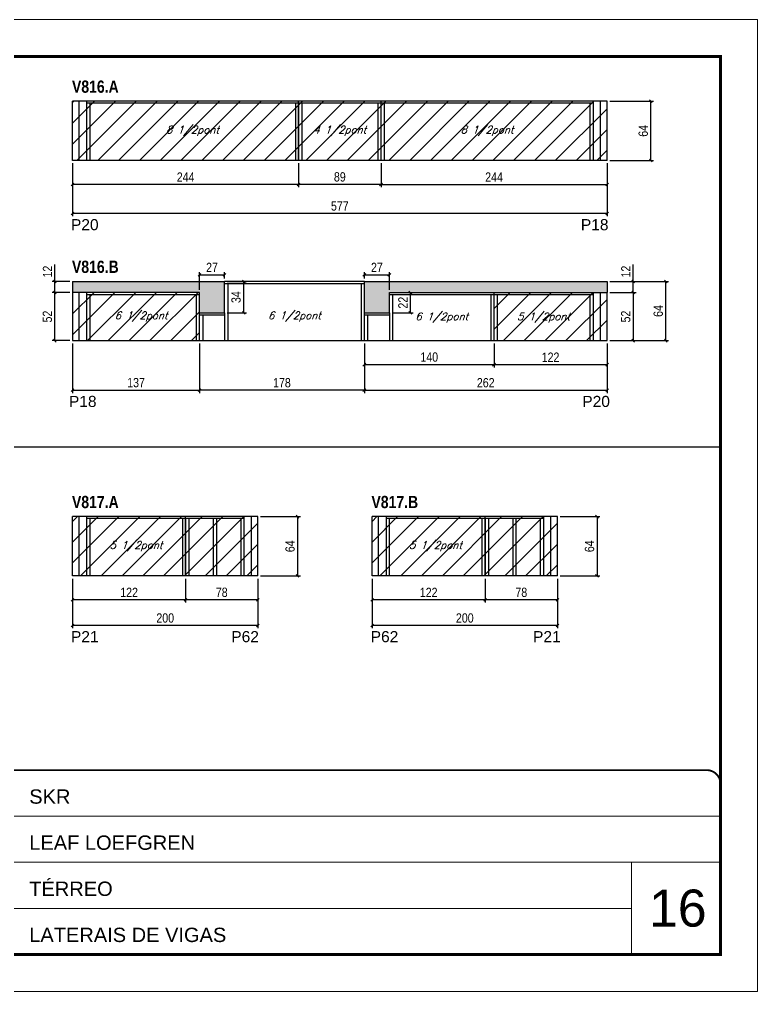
# Model space of a CAD drawing. Extents: x 3309 to 9590, y -2522 to 14608.
# Drawn here: x 8766 to 9563, y 10112 to 11162 of the extents above; entities that cross this region are included whole.
import ezdxf

# ---------------------------------------------------------------- set-up
doc = ezdxf.new("R2010")
doc.units = 0
doc.linetypes.add('CONTINUO', pattern=[0])
doc.linetypes.add('DASHED', pattern=[0.75, 0.5, -0.25])
for name, color, linetype in [('5', 5, 'Continuous'), ('COTA', 241, 'Continuous'), ('NOMENCLATURA', 7, 'Continuous'), ('Painéis', 200, 'Continuous'), ('SARR_2.2x7', 40, 'Continuous'), ('SARR_3.5x7', 81, 'Continuous'), ('texto', 7, 'Continuous')]:
    doc.layers.add(name, color=color, linetype=linetype)
for name, color, linetype, lineweight in [('CARIMBO', 255, 'Continuous', 9), ('Folhas', 255, 'Continuous', 9), ('Hachura', 251, 'Continuous', 9), ('SARRAFO DE PRESSAO', 251, 'DASHED', 9)]:
    doc.layers.add(name, color=color, linetype=linetype, lineweight=lineweight)
doc.styles.add('ARIAL', font='arial.ttf')
doc.styles.add('COTA TECNICA', font='techl___.ttf', dxfattribs={"height": 10})
doc.styles.add('Romans', font='romans.shx')
doc.styles.get("Standard").update_dxf_attribs({"font": 'arial.ttf'})
doc.styles.add('TECNICA', font='techb___.ttf', dxfattribs={"height": 10})
doc.dimstyles.new('PAINEL', dxfattribs={"dimtxt": 10, "dimasz": 3, "dimexe": 3, "dimexo": 3, "dimgap": 3, "dimtad": 1, "dimdec": 1, "dimzin": 12, "dimdsep": 46, "dimtxsty": 'COTA TECNICA', "dimblk1": 'OBLIQUE', "dimblk2": 'OBLIQUE', "dimsah": 1, "dimcen": 0.9, "dimclrd": 4, "dimclre": 4, "dimclrt": 240, "dimadec": 1, "dimazin": 3, "dimtfac": 1, "dimtdec": 1, "dimtmove": 0, "dimatfit": 3, "dimfxl": 1, "dimtolj": 1, "dimtzin": 12, "dimarcsym": 0})
pattern_1 = [(50, (4768.5, 49.937), (5.46554, -0.4781726), [0.5715, -6.2865]), (355, (4768.5, 49.937), (-1.0573026, 5.7317054), [0.4572, -5.0292175]), (100.451445, (4768.9555, 49.8973), (4.4082374, 5.2535326), [0.4857003, -5.3427073]), (46.1842, (4768.5, 51.461), (8.1323712, -1.26127), [0.85725, -9.42975]), (96.63556, (4769.178, 51.356), (7.122124, 7.422784), [0.7285507, -8.014068]), (351.18415, (4768.5, 51.461), (7.122124, 7.422784), [0.685799, -7.543792]), (21, (4769.262, 51.08), (4.5484317, -3.067956), [0.5715, -6.2865]), (326, (4769.262, 51.08), (1.8540609, 5.525639), [0.4572, -5.0292]), (71.451445, (4769.641, 50.8245), (6.4024926, 2.457683), [0.4857003, -5.342698]), (37.5, (4768.5, 49.9372), (0.0926581, 2.53665117), [0, -4.96824, 0, -5.1054, 0, -5.04825]), (7.5, (4768.5, 49.9372), (2.0045899, 3.00541724), [0, -2.91084, 0, -4.85394, 0, -1.92405]), (327.5, (4766.8007, 49.9372), (4.06771786, -0.17186232), [0, -1.905, 0, -5.9436, 0, -7.8867]), (317.5, (4766.0387, 49.9372), (4.4438754, 0.7627947), [0, -2.4765, 0, -3.94716, 0, -5.6007])]

# ---------------------------------------------------------------- blocks, each defined once
blk = doc.blocks.new('9999999999')
at = {"color": 30, "linetype": 'CONTINUO'}
for p, q in [((98564.6, 34379.6), (99584, 34379.6)), ((98564.6, 34329.8), (99488, 34329.8)), ((99584, 34329.8), (99488, 34329.8)), ((99488, 34329.8), (99488, 34230.2)), ((98564.6, 34280), (99488, 34280))]:
    blk.add_line(p, q, dxfattribs=at)
at = {"color": 30, "linetype": 'CONTINUO', "const_width": 2}
blk.add_lwpolyline([(99584, 34230.2), (99584, 34414.4, 0.414214), (99569, 34429.4), (98229, 34429.4, 0.414214), (98214, 34414.4), (98214, 34245.2, 0.414214), (98229, 34230.2), (99584, 34230.2)], format="xyb", dxfattribs=at)
at = {"layer": 'Folhas'}
blk.add_lwpolyline([(98139, 34190.2), (99624, 34190.2), (99624, 35240.2), (98139, 35240.2)], close=True, dxfattribs=at)
at = {"layer": 'Folhas', "color": 30, "const_width": 3}
blk.add_lwpolyline([(98214, 34230.2), (99584, 34230.2), (99584, 35200.2), (98214, 35200.2)], close=True, dxfattribs=at)
at = {"color": 7, "linetype": 'Continuous', "ltscale": 5, "style": 'ARIAL'}
for s, height, p in [('SKR', 15.48, (98837.7, 34393.1)), ('LEAF LOEFGREN', 15.483, (98837.7, 34343.3)), ('TÉRREO', 15.48, (98837.7, 34293.5)), ('LATERAIS DE VIGAS', 15.483, (98837.7, 34243.7))]:
    blk.add_text(s, height=height, dxfattribs=at).set_placement(p)
blk = doc.blocks.new('_Oblique')
at = {"color": 0, "linetype": 'ByBlock', "lineweight": -2}
blk.add_line((-0.5, -0.5), (0.5, 0.5), dxfattribs=at)
blk = doc.blocks.new('*D1856')
at = {"layer": 'COTA', "color": 4, "linetype": 'ByBlock', "lineweight": -2, "transparency": 16777216}
for p, q in [((9067.4, 11006.8), (9067.4, 10980.9)), ((9156.4, 11006.8), (9156.4, 10980.9)), ((9156.4, 10983.9), (9067.4, 10983.9))]:
    blk.add_line(p, q, dxfattribs=at)
at = {"layer": 'Defpoints', "color": 0, "linetype": 'ByBlock', "transparency": 16777216}
for p in [(9067.4, 11009.8), (9156.4, 11009.8), (9067.4, 10983.9)]:
    blk.add_point(p, dxfattribs=at)
at = {"layer": 'COTA', "color": 4, "linetype": 'ByBlock', "lineweight": -2, "transparency": 16777216, "xscale": 3, "yscale": 3, "zscale": 3, "rotation": 180}
blk.add_blockref('_Oblique', (9067.4, 10983.9), dxfattribs=at)
at = {"layer": 'COTA', "color": 4, "linetype": 'ByBlock', "lineweight": -2, "transparency": 16777216, "xscale": 3, "yscale": 3, "zscale": 3}
blk.add_blockref('_Oblique', (9156.4, 10983.9), dxfattribs=at)
at = {"layer": 'COTA', "color": 240, "linetype": 'ByBlock', "transparency": 16777216, "insert": (9111.9, 10992), "char_height": 10, "attachment_point": 5, "style": 'COTA TECNICA'}
blk.add_mtext('\\A1;89', dxfattribs=at)
blk = doc.blocks.new('*D1857')
at = {"layer": 'COTA', "color": 4, "linetype": 'ByBlock', "lineweight": -2, "transparency": 16777216}
for p, q in [((8823.4, 11006.8), (8823.4, 10980.9)), ((9067.4, 11006.8), (9067.4, 10980.9)), ((9067.4, 10983.9), (8823.4, 10983.9))]:
    blk.add_line(p, q, dxfattribs=at)
at = {"layer": 'Defpoints', "color": 0, "linetype": 'ByBlock', "transparency": 16777216}
for p in [(8823.4, 11009.8), (9067.4, 11009.8), (8823.4, 10983.9)]:
    blk.add_point(p, dxfattribs=at)
at = {"layer": 'COTA', "color": 4, "linetype": 'ByBlock', "lineweight": -2, "transparency": 16777216, "xscale": 3, "yscale": 3, "zscale": 3, "rotation": 180}
blk.add_blockref('_Oblique', (8823.4, 10983.9), dxfattribs=at)
at = {"layer": 'COTA', "color": 4, "linetype": 'ByBlock', "lineweight": -2, "transparency": 16777216, "xscale": 3, "yscale": 3, "zscale": 3}
blk.add_blockref('_Oblique', (9067.4, 10983.9), dxfattribs=at)
at = {"layer": 'COTA', "color": 240, "linetype": 'ByBlock', "transparency": 16777216, "insert": (8945.4, 10991.9), "char_height": 10, "attachment_point": 5, "style": 'COTA TECNICA'}
blk.add_mtext('\\A1;244', dxfattribs=at)
blk = doc.blocks.new('*D1874')
at = {"layer": 'COTA', "color": 4, "linetype": 'ByBlock', "lineweight": -2, "transparency": 16777216}
for p, q in [((8823.4, 11006.8), (8823.4, 10949.5)), ((9400.4, 11006.8), (9400.4, 10949.5)), ((9400.4, 10952.5), (8823.4, 10952.5))]:
    blk.add_line(p, q, dxfattribs=at)
at = {"layer": 'Defpoints', "color": 0, "linetype": 'ByBlock', "transparency": 16777216}
for p in [(8823.4, 11009.8), (9400.4, 11009.8), (8823.4, 10952.5)]:
    blk.add_point(p, dxfattribs=at)
at = {"layer": 'COTA', "color": 4, "linetype": 'ByBlock', "lineweight": -2, "transparency": 16777216, "xscale": 3, "yscale": 3, "zscale": 3, "rotation": 180}
blk.add_blockref('_Oblique', (8823.4, 10952.5), dxfattribs=at)
at = {"layer": 'COTA', "color": 4, "linetype": 'ByBlock', "lineweight": -2, "transparency": 16777216, "xscale": 3, "yscale": 3, "zscale": 3}
blk.add_blockref('_Oblique', (9400.4, 10952.5), dxfattribs=at)
at = {"layer": 'COTA', "color": 240, "linetype": 'ByBlock', "transparency": 16777216, "insert": (9111.9, 10960.6), "char_height": 10, "attachment_point": 5, "style": 'COTA TECNICA'}
blk.add_mtext('\\A1;577', dxfattribs=at)
blk = doc.blocks.new('*D1875')
at = {"layer": 'COTA', "color": 4, "lineweight": -2, "transparency": 16777216}
for p, q in [((9156.4, 11006.8), (9156.4, 10980.9)), ((9400.4, 11006.8), (9400.4, 10980.9)), ((9156.4, 10983.9), (9400.4, 10983.9))]:
    blk.add_line(p, q, dxfattribs=at)
at = {"layer": 'Defpoints', "color": 0, "transparency": 16777216}
for p in [(9156.4, 11009.8), (9400.4, 11009.8), (9400.4, 10983.9)]:
    blk.add_point(p, dxfattribs=at)
at = {"layer": 'COTA', "color": 4, "lineweight": -2, "transparency": 16777216, "xscale": 3, "yscale": 3, "zscale": 3, "rotation": 180}
blk.add_blockref('_Oblique', (9156.4, 10983.9), dxfattribs=at)
at = {"layer": 'COTA', "color": 4, "lineweight": -2, "transparency": 16777216, "xscale": 3, "yscale": 3, "zscale": 3}
blk.add_blockref('_Oblique', (9400.4, 10983.9), dxfattribs=at)
at = {"layer": 'COTA', "color": 240, "transparency": 16777216, "insert": (9278.4, 10991.9), "char_height": 10, "attachment_point": 5, "style": 'COTA TECNICA'}
blk.add_mtext('\\A1;244', dxfattribs=at)
blk = doc.blocks.new('*D1876')
at = {"layer": 'COTA', "color": 4, "lineweight": -2, "transparency": 16777216}
for p, q in [((9403.4, 11073.8), (9450.6, 11073.8)), ((9447.6, 11009.8), (9447.6, 11073.8)), ((9403.4, 11009.8), (9450.6, 11009.8))]:
    blk.add_line(p, q, dxfattribs=at)
at = {"layer": 'Defpoints', "color": 0, "transparency": 16777216}
for p in [(9400.4, 11073.8), (9447.6, 11073.8), (9400.4, 11009.8)]:
    blk.add_point(p, dxfattribs=at)
at = {"layer": 'COTA', "color": 4, "lineweight": -2, "transparency": 16777216, "xscale": 3, "yscale": 3, "zscale": 3}
for p, rotation in [((9447.6, 11073.8), 90), ((9447.6, 11009.8), 270)]:
    blk.add_blockref('_Oblique', p, dxfattribs=dict(at, rotation=rotation))
at = {"layer": 'COTA', "color": 240, "transparency": 16777216, "insert": (9439.5, 11041.8), "char_height": 10, "attachment_point": 5, "rotation": 90, "style": 'COTA TECNICA'}
blk.add_mtext('\\A1;64', dxfattribs=at)
blk = doc.blocks.new('*D1863')
at = {"layer": 'COTA', "color": 4, "linetype": 'ByBlock', "lineweight": -2, "transparency": 16777216}
for p, q in [((9138.4, 10812.2), (9138.4, 10786.3)), ((9278.4, 10812.2), (9278.4, 10786.3)), ((9138.4, 10789.3), (9278.4, 10789.3))]:
    blk.add_line(p, q, dxfattribs=at)
at = {"layer": 'Defpoints', "color": 0, "linetype": 'ByBlock', "transparency": 16777216}
for p in [(9138.4, 10815.2), (9278.4, 10815.2), (9278.4, 10789.3)]:
    blk.add_point(p, dxfattribs=at)
at = {"layer": 'COTA', "color": 4, "linetype": 'ByBlock', "lineweight": -2, "transparency": 16777216, "xscale": 3, "yscale": 3, "zscale": 3, "rotation": 180}
blk.add_blockref('_Oblique', (9138.4, 10789.3), dxfattribs=at)
at = {"layer": 'COTA', "color": 4, "linetype": 'ByBlock', "lineweight": -2, "transparency": 16777216, "xscale": 3, "yscale": 3, "zscale": 3}
blk.add_blockref('_Oblique', (9278.4, 10789.3), dxfattribs=at)
at = {"layer": 'COTA', "color": 240, "linetype": 'ByBlock', "transparency": 16777216, "insert": (9208.4, 10797.4), "char_height": 10, "attachment_point": 5, "style": 'COTA TECNICA'}
blk.add_mtext('\\A1;140', dxfattribs=at)
blk = doc.blocks.new('*D1864')
at = {"layer": 'COTA', "color": 4, "linetype": 'ByBlock', "lineweight": -2, "transparency": 16777216}
for p, q in [((9278.4, 10812.2), (9278.4, 10786.3)), ((9400.4, 10812.2), (9400.4, 10786.3)), ((9278.4, 10789.3), (9400.4, 10789.3))]:
    blk.add_line(p, q, dxfattribs=at)
at = {"layer": 'Defpoints', "color": 0, "linetype": 'ByBlock', "transparency": 16777216}
for p in [(9278.4, 10815.2), (9400.4, 10815.2), (9400.4, 10789.3)]:
    blk.add_point(p, dxfattribs=at)
at = {"layer": 'COTA', "color": 4, "linetype": 'ByBlock', "lineweight": -2, "transparency": 16777216, "xscale": 3, "yscale": 3, "zscale": 3, "rotation": 180}
blk.add_blockref('_Oblique', (9278.4, 10789.3), dxfattribs=at)
at = {"layer": 'COTA', "color": 4, "linetype": 'ByBlock', "lineweight": -2, "transparency": 16777216, "xscale": 3, "yscale": 3, "zscale": 3}
blk.add_blockref('_Oblique', (9400.4, 10789.3), dxfattribs=at)
at = {"layer": 'COTA', "color": 240, "linetype": 'ByBlock', "transparency": 16777216, "insert": (9339.4, 10797.3), "char_height": 10, "attachment_point": 5, "style": 'COTA TECNICA'}
blk.add_mtext('\\A1;122', dxfattribs=at)
blk = doc.blocks.new('*D1877')
at = {"layer": 'COTA', "color": 4, "linetype": 'ByBlock', "lineweight": -2, "transparency": 16777216}
for p, q in [((9138.4, 10812.2), (9138.4, 10758.6)), ((9400.4, 10812.2), (9400.4, 10758.6)), ((9138.4, 10761.6), (9400.4, 10761.6))]:
    blk.add_line(p, q, dxfattribs=at)
at = {"layer": 'Defpoints', "color": 0, "linetype": 'ByBlock', "transparency": 16777216}
for p in [(9138.4, 10815.2), (9400.4, 10815.2), (9400.4, 10761.6)]:
    blk.add_point(p, dxfattribs=at)
at = {"layer": 'COTA', "color": 4, "linetype": 'ByBlock', "lineweight": -2, "transparency": 16777216, "xscale": 3, "yscale": 3, "zscale": 3, "rotation": 180}
blk.add_blockref('_Oblique', (9138.4, 10761.6), dxfattribs=at)
at = {"layer": 'COTA', "color": 4, "linetype": 'ByBlock', "lineweight": -2, "transparency": 16777216, "xscale": 3, "yscale": 3, "zscale": 3}
blk.add_blockref('_Oblique', (9400.4, 10761.6), dxfattribs=at)
at = {"layer": 'COTA', "color": 240, "linetype": 'ByBlock', "transparency": 16777216, "insert": (9269.4, 10769.7), "char_height": 10, "attachment_point": 5, "style": 'COTA TECNICA'}
blk.add_mtext('\\A1;262', dxfattribs=at)
blk = doc.blocks.new('*D1865')
at = {"layer": 'COTA', "color": 4, "lineweight": -2, "transparency": 16777216}
for p, q in [((8960.4, 10812.2), (8960.4, 10758.6)), ((9138.4, 10812.2), (9138.4, 10758.6)), ((9138.4, 10761.6), (8960.4, 10761.6))]:
    blk.add_line(p, q, dxfattribs=at)
at = {"layer": 'Defpoints', "color": 0, "transparency": 16777216}
for p in [(8960.4, 10815.2), (9138.4, 10815.2), (8960.4, 10761.6)]:
    blk.add_point(p, dxfattribs=at)
at = {"layer": 'COTA', "color": 4, "lineweight": -2, "transparency": 16777216, "xscale": 3, "yscale": 3, "zscale": 3, "rotation": 180}
blk.add_blockref('_Oblique', (8960.4, 10761.6), dxfattribs=at)
at = {"layer": 'COTA', "color": 4, "lineweight": -2, "transparency": 16777216, "xscale": 3, "yscale": 3, "zscale": 3}
blk.add_blockref('_Oblique', (9138.4, 10761.6), dxfattribs=at)
at = {"layer": 'COTA', "color": 240, "transparency": 16777216, "insert": (9049.4, 10769.7), "char_height": 10, "attachment_point": 5, "style": 'COTA TECNICA'}
blk.add_mtext('\\A1;178', dxfattribs=at)
blk = doc.blocks.new('*D1866')
at = {"layer": 'COTA', "color": 4, "lineweight": -2, "transparency": 16777216}
for p, q in [((9168.4, 10867.2), (9191, 10867.2)), ((9188, 10867.2), (9188, 10845.2)), ((9168.4, 10845.2), (9191, 10845.2))]:
    blk.add_line(p, q, dxfattribs=at)
at = {"layer": 'Defpoints', "color": 0, "transparency": 16777216}
for p in [(9165.4, 10867.2), (9165.4, 10845.2), (9188, 10845.2)]:
    blk.add_point(p, dxfattribs=at)
at = {"layer": 'COTA', "color": 4, "lineweight": -2, "transparency": 16777216, "xscale": 3, "yscale": 3, "zscale": 3}
for p, rotation in [((9188, 10867.2), 90), ((9188, 10845.2), 270)]:
    blk.add_blockref('_Oblique', p, dxfattribs=dict(at, rotation=rotation))
at = {"layer": 'COTA', "color": 240, "transparency": 16777216, "insert": (9180, 10856.2), "char_height": 10, "attachment_point": 5, "rotation": 90, "style": 'COTA TECNICA'}
blk.add_mtext('\\A1;22', dxfattribs=at)
blk = doc.blocks.new('*D1854')
at = {"layer": 'COTA', "color": 4, "lineweight": -2, "transparency": 16777216}
for p, q in [((8820.4, 10867.2), (8801.3, 10867.2)), ((8804.3, 10815.2), (8804.3, 10867.2)), ((8820.4, 10815.2), (8801.3, 10815.2))]:
    blk.add_line(p, q, dxfattribs=at)
at = {"layer": 'Defpoints', "color": 0, "transparency": 16777216}
for p in [(8804.3, 10867.2), (8823.4, 10867.2), (8823.4, 10815.2)]:
    blk.add_point(p, dxfattribs=at)
at = {"layer": 'COTA', "color": 4, "lineweight": -2, "transparency": 16777216, "xscale": 3, "yscale": 3, "zscale": 3}
for p, rotation in [((8804.3, 10867.2), 90), ((8804.3, 10815.2), 270)]:
    blk.add_blockref('_Oblique', p, dxfattribs=dict(at, rotation=rotation))
at = {"layer": 'COTA', "color": 240, "transparency": 16777216, "insert": (8796.2, 10841.2), "char_height": 10, "attachment_point": 5, "rotation": 90, "style": 'COTA TECNICA'}
blk.add_mtext('\\A1;52', dxfattribs=at)
blk = doc.blocks.new('*D1855')
at = {"layer": 'COTA', "color": 4, "lineweight": -2, "transparency": 16777216}
for p, q in [((8804.3, 10879.2), (8804.3, 10897.5)), ((8820.4, 10879.2), (8801.3, 10879.2)), ((8804.3, 10867.2), (8804.3, 10879.2)), ((8820.4, 10867.2), (8801.3, 10867.2))]:
    blk.add_line(p, q, dxfattribs=at)
at = {"layer": 'Defpoints', "color": 0, "transparency": 16777216}
for p in [(8804.3, 10879.2), (8823.4, 10879.2), (8823.4, 10867.2)]:
    blk.add_point(p, dxfattribs=at)
at = {"layer": 'COTA', "color": 4, "lineweight": -2, "transparency": 16777216, "xscale": 3, "yscale": 3, "zscale": 3}
for p, rotation in [((8804.3, 10879.2), 90), ((8804.3, 10867.2), 270)]:
    blk.add_blockref('_Oblique', p, dxfattribs=dict(at, rotation=rotation))
at = {"layer": 'COTA', "color": 240, "transparency": 16777216, "insert": (8796.3, 10889.8), "char_height": 10, "attachment_point": 5, "rotation": 90, "style": 'COTA TECNICA'}
blk.add_mtext('\\A1;12', dxfattribs=at)
blk = doc.blocks.new('*D1867')
at = {"layer": 'COTA', "color": 4, "lineweight": -2, "transparency": 16777216}
for p, q in [((8823.4, 10812.2), (8823.4, 10758.6)), ((8960.4, 10812.2), (8960.4, 10758.6)), ((8823.4, 10761.6), (8960.4, 10761.6))]:
    blk.add_line(p, q, dxfattribs=at)
at = {"layer": 'Defpoints', "color": 0, "transparency": 16777216}
for p in [(8823.4, 10815.2), (8960.4, 10815.2), (8960.4, 10761.6)]:
    blk.add_point(p, dxfattribs=at)
at = {"layer": 'COTA', "color": 4, "lineweight": -2, "transparency": 16777216, "xscale": 3, "yscale": 3, "zscale": 3, "rotation": 180}
blk.add_blockref('_Oblique', (8823.4, 10761.6), dxfattribs=at)
at = {"layer": 'COTA', "color": 4, "lineweight": -2, "transparency": 16777216, "xscale": 3, "yscale": 3, "zscale": 3}
blk.add_blockref('_Oblique', (8960.4, 10761.6), dxfattribs=at)
at = {"layer": 'COTA', "color": 240, "transparency": 16777216, "insert": (8891.9, 10769.8), "char_height": 10, "attachment_point": 5, "style": 'COTA TECNICA'}
blk.add_mtext('\\A1;137', dxfattribs=at)
blk = doc.blocks.new('*D1868')
at = {"layer": 'COTA', "color": 4, "lineweight": -2, "transparency": 16777216}
for p, q in [((8990.4, 10879.2), (9011.2, 10879.2)), ((9008.2, 10845.2), (9008.2, 10879.2)), ((8990.4, 10845.2), (9011.2, 10845.2))]:
    blk.add_line(p, q, dxfattribs=at)
at = {"layer": 'Defpoints', "color": 0, "transparency": 16777216}
for p in [(8987.4, 10879.2), (9008.2, 10879.2), (8987.4, 10845.2)]:
    blk.add_point(p, dxfattribs=at)
at = {"layer": 'COTA', "color": 4, "lineweight": -2, "transparency": 16777216, "xscale": 3, "yscale": 3, "zscale": 3}
for p, rotation in [((9008.2, 10879.2), 90), ((9008.2, 10845.2), 270)]:
    blk.add_blockref('_Oblique', p, dxfattribs=dict(at, rotation=rotation))
at = {"layer": 'COTA', "color": 240, "transparency": 16777216, "insert": (8999.9, 10862.2), "char_height": 10, "attachment_point": 5, "rotation": 90, "style": 'COTA TECNICA'}
blk.add_mtext('\\A1;34', dxfattribs=at)
blk = doc.blocks.new('*D1869')
at = {"layer": 'COTA', "color": 4, "lineweight": -2, "transparency": 16777216}
for p, q in [((9403.4, 10867.2), (9431.7, 10867.2)), ((9428.7, 10867.2), (9428.7, 10815.2)), ((9403.4, 10815.2), (9431.7, 10815.2))]:
    blk.add_line(p, q, dxfattribs=at)
at = {"layer": 'Defpoints', "color": 0, "transparency": 16777216}
for p in [(9400.4, 10867.2), (9400.4, 10815.2), (9428.7, 10815.2)]:
    blk.add_point(p, dxfattribs=at)
at = {"layer": 'COTA', "color": 4, "lineweight": -2, "transparency": 16777216, "xscale": 3, "yscale": 3, "zscale": 3}
for p, rotation in [((9428.7, 10867.2), 90), ((9428.7, 10815.2), 270)]:
    blk.add_blockref('_Oblique', p, dxfattribs=dict(at, rotation=rotation))
at = {"layer": 'COTA', "color": 240, "transparency": 16777216, "insert": (9420.6, 10841.2), "char_height": 10, "attachment_point": 5, "rotation": 90, "style": 'COTA TECNICA'}
blk.add_mtext('\\A1;52', dxfattribs=at)
blk = doc.blocks.new('*D1870')
at = {"layer": 'COTA', "color": 4, "lineweight": -2, "transparency": 16777216}
for p, q in [((9428.7, 10879.2), (9428.7, 10897.5)), ((9403.4, 10879.2), (9431.7, 10879.2)), ((9428.7, 10867.2), (9428.7, 10879.2)), ((9403.4, 10867.2), (9431.7, 10867.2))]:
    blk.add_line(p, q, dxfattribs=at)
at = {"layer": 'Defpoints', "color": 0, "transparency": 16777216}
for p in [(9400.4, 10879.2), (9428.7, 10879.2), (9400.4, 10867.2)]:
    blk.add_point(p, dxfattribs=at)
at = {"layer": 'COTA', "color": 4, "lineweight": -2, "transparency": 16777216, "xscale": 3, "yscale": 3, "zscale": 3}
for p, rotation in [((9428.7, 10879.2), 90), ((9428.7, 10867.2), 270)]:
    blk.add_blockref('_Oblique', p, dxfattribs=dict(at, rotation=rotation))
at = {"layer": 'COTA', "color": 240, "transparency": 16777216, "insert": (9420.7, 10889.8), "char_height": 10, "attachment_point": 5, "rotation": 90, "style": 'COTA TECNICA'}
blk.add_mtext('\\A1;12', dxfattribs=at)
blk = doc.blocks.new('*D1871')
at = {"layer": 'COTA', "color": 4, "lineweight": -2, "transparency": 16777216}
for p, q in [((9403.4, 10879.2), (9466.8, 10879.2)), ((9463.8, 10815.2), (9463.8, 10879.2)), ((9403.4, 10815.2), (9466.8, 10815.2))]:
    blk.add_line(p, q, dxfattribs=at)
at = {"layer": 'Defpoints', "color": 0, "transparency": 16777216}
for p in [(9400.4, 10879.2), (9463.8, 10879.2), (9400.4, 10815.2)]:
    blk.add_point(p, dxfattribs=at)
at = {"layer": 'COTA', "color": 4, "lineweight": -2, "transparency": 16777216, "xscale": 3, "yscale": 3, "zscale": 3}
for p, rotation in [((9463.8, 10879.2), 90), ((9463.8, 10815.2), 270)]:
    blk.add_blockref('_Oblique', p, dxfattribs=dict(at, rotation=rotation))
at = {"layer": 'COTA', "color": 240, "transparency": 16777216, "insert": (9455.7, 10847.2), "char_height": 10, "attachment_point": 5, "rotation": 90, "style": 'COTA TECNICA'}
blk.add_mtext('\\A1;64', dxfattribs=at)
blk = doc.blocks.new('*D1872')
at = {"layer": 'COTA', "color": 4, "lineweight": -2, "transparency": 16777216}
for p, q in [((8960.4, 10870.2), (8960.4, 10889.2)), ((8987.4, 10882.2), (8987.4, 10889.2)), ((8960.4, 10886.2), (8987.4, 10886.2))]:
    blk.add_line(p, q, dxfattribs=at)
at = {"layer": 'Defpoints', "color": 0, "transparency": 16777216}
for p in [(8987.4, 10886.2), (8987.4, 10879.2), (8960.4, 10867.2)]:
    blk.add_point(p, dxfattribs=at)
at = {"layer": 'COTA', "color": 4, "lineweight": -2, "transparency": 16777216, "xscale": 3, "yscale": 3, "zscale": 3, "rotation": 180}
blk.add_blockref('_Oblique', (8960.4, 10886.2), dxfattribs=at)
at = {"layer": 'COTA', "color": 4, "lineweight": -2, "transparency": 16777216, "xscale": 3, "yscale": 3, "zscale": 3}
blk.add_blockref('_Oblique', (8987.4, 10886.2), dxfattribs=at)
at = {"layer": 'COTA', "color": 240, "transparency": 16777216, "insert": (8973.9, 10894.3), "char_height": 10, "attachment_point": 5, "style": 'COTA TECNICA'}
blk.add_mtext('\\A1;27', dxfattribs=at)
blk = doc.blocks.new('*D1873')
at = {"layer": 'COTA', "color": 4, "lineweight": -2, "transparency": 16777216}
for p, q in [((9138.4, 10882.2), (9138.4, 10889.2)), ((9165.4, 10870.2), (9165.4, 10889.2)), ((9138.4, 10886.2), (9165.4, 10886.2))]:
    blk.add_line(p, q, dxfattribs=at)
at = {"layer": 'Defpoints', "color": 0, "transparency": 16777216}
for p in [(9138.4, 10879.2), (9165.4, 10886.2), (9165.4, 10867.2)]:
    blk.add_point(p, dxfattribs=at)
at = {"layer": 'COTA', "color": 4, "lineweight": -2, "transparency": 16777216, "xscale": 3, "yscale": 3, "zscale": 3, "rotation": 180}
blk.add_blockref('_Oblique', (9138.4, 10886.2), dxfattribs=at)
at = {"layer": 'COTA', "color": 4, "lineweight": -2, "transparency": 16777216, "xscale": 3, "yscale": 3, "zscale": 3}
blk.add_blockref('_Oblique', (9165.4, 10886.2), dxfattribs=at)
at = {"layer": 'COTA', "color": 240, "transparency": 16777216, "insert": (9151.9, 10894.3), "char_height": 10, "attachment_point": 5, "style": 'COTA TECNICA'}
blk.add_mtext('\\A1;27', dxfattribs=at)
blk = doc.blocks.new('*D1878')
at = {"layer": 'COTA', "color": 4, "linetype": 'ByBlock', "lineweight": -2, "transparency": 16777216}
for p, q in [((8945.4, 10558.1), (8945.4, 10532.2)), ((9023.4, 10558.1), (9023.4, 10532.2)), ((9023.4, 10535.2), (8945.4, 10535.2))]:
    blk.add_line(p, q, dxfattribs=at)
at = {"layer": 'Defpoints', "color": 0, "linetype": 'ByBlock', "transparency": 16777216}
for p in [(8945.4, 10561.1), (9023.4, 10561.1), (8945.4, 10535.2)]:
    blk.add_point(p, dxfattribs=at)
at = {"layer": 'COTA', "color": 4, "linetype": 'ByBlock', "lineweight": -2, "transparency": 16777216, "xscale": 3, "yscale": 3, "zscale": 3, "rotation": 180}
blk.add_blockref('_Oblique', (8945.4, 10535.2), dxfattribs=at)
at = {"layer": 'COTA', "color": 4, "linetype": 'ByBlock', "lineweight": -2, "transparency": 16777216, "xscale": 3, "yscale": 3, "zscale": 3}
blk.add_blockref('_Oblique', (9023.4, 10535.2), dxfattribs=at)
at = {"layer": 'COTA', "color": 240, "linetype": 'ByBlock', "transparency": 16777216, "insert": (8984.4, 10543.3), "char_height": 10, "attachment_point": 5, "style": 'COTA TECNICA'}
blk.add_mtext('\\A1;78', dxfattribs=at)
blk = doc.blocks.new('*D1879')
at = {"layer": 'COTA', "color": 4, "linetype": 'ByBlock', "lineweight": -2, "transparency": 16777216}
for p, q in [((8823.4, 10558.1), (8823.4, 10532.2)), ((8945.4, 10558.1), (8945.4, 10532.2)), ((8945.4, 10535.2), (8823.4, 10535.2))]:
    blk.add_line(p, q, dxfattribs=at)
at = {"layer": 'Defpoints', "color": 0, "linetype": 'ByBlock', "transparency": 16777216}
for p in [(8823.4, 10561.1), (8945.4, 10561.1), (8823.4, 10535.2)]:
    blk.add_point(p, dxfattribs=at)
at = {"layer": 'COTA', "color": 4, "linetype": 'ByBlock', "lineweight": -2, "transparency": 16777216, "xscale": 3, "yscale": 3, "zscale": 3, "rotation": 180}
blk.add_blockref('_Oblique', (8823.4, 10535.2), dxfattribs=at)
at = {"layer": 'COTA', "color": 4, "linetype": 'ByBlock', "lineweight": -2, "transparency": 16777216, "xscale": 3, "yscale": 3, "zscale": 3}
blk.add_blockref('_Oblique', (8945.4, 10535.2), dxfattribs=at)
at = {"layer": 'COTA', "color": 240, "linetype": 'ByBlock', "transparency": 16777216, "insert": (8884.4, 10543.3), "char_height": 10, "attachment_point": 5, "style": 'COTA TECNICA'}
blk.add_mtext('\\A1;122', dxfattribs=at)
blk = doc.blocks.new('*D1887')
at = {"layer": 'COTA', "color": 4, "linetype": 'ByBlock', "lineweight": -2, "transparency": 16777216}
for p, q in [((8823.4, 10558.1), (8823.4, 10504.5)), ((9023.4, 10558.1), (9023.4, 10504.5)), ((9023.4, 10507.5), (8823.4, 10507.5))]:
    blk.add_line(p, q, dxfattribs=at)
at = {"layer": 'Defpoints', "color": 0, "linetype": 'ByBlock', "transparency": 16777216}
for p in [(8823.4, 10561.1), (9023.4, 10561.1), (8823.4, 10507.5)]:
    blk.add_point(p, dxfattribs=at)
at = {"layer": 'COTA', "color": 4, "linetype": 'ByBlock', "lineweight": -2, "transparency": 16777216, "xscale": 3, "yscale": 3, "zscale": 3, "rotation": 180}
blk.add_blockref('_Oblique', (8823.4, 10507.5), dxfattribs=at)
at = {"layer": 'COTA', "color": 4, "linetype": 'ByBlock', "lineweight": -2, "transparency": 16777216, "xscale": 3, "yscale": 3, "zscale": 3}
blk.add_blockref('_Oblique', (9023.4, 10507.5), dxfattribs=at)
at = {"layer": 'COTA', "color": 240, "linetype": 'ByBlock', "transparency": 16777216, "insert": (8923.4, 10515.6), "char_height": 10, "attachment_point": 5, "style": 'COTA TECNICA'}
blk.add_mtext('\\A1;200', dxfattribs=at)
blk = doc.blocks.new('*D1888')
at = {"layer": 'COTA', "color": 4, "lineweight": -2, "transparency": 16777216}
for p, q in [((9026.4, 10625.1), (9069.3, 10625.1)), ((9066.3, 10625.1), (9066.3, 10561.1)), ((9026.4, 10561.1), (9069.3, 10561.1))]:
    blk.add_line(p, q, dxfattribs=at)
at = {"layer": 'Defpoints', "color": 0, "transparency": 16777216}
for p in [(9023.4, 10625.1), (9023.4, 10561.1), (9066.3, 10561.1)]:
    blk.add_point(p, dxfattribs=at)
at = {"layer": 'COTA', "color": 4, "lineweight": -2, "transparency": 16777216, "xscale": 3, "yscale": 3, "zscale": 3}
for p, rotation in [((9066.3, 10625.1), 90), ((9066.3, 10561.1), 270)]:
    blk.add_blockref('_Oblique', p, dxfattribs=dict(at, rotation=rotation))
at = {"layer": 'COTA', "color": 240, "transparency": 16777216, "insert": (9058.2, 10593.1), "char_height": 10, "attachment_point": 5, "rotation": 90, "style": 'COTA TECNICA'}
blk.add_mtext('\\A1;64', dxfattribs=at)
blk = doc.blocks.new('*D1885')
at = {"layer": 'COTA', "color": 4, "linetype": 'ByBlock', "lineweight": -2, "transparency": 16777216}
for p, q in [((9268.8, 10558.1), (9268.8, 10532.2)), ((9346.8, 10558.1), (9346.8, 10532.2)), ((9346.8, 10535.2), (9268.8, 10535.2))]:
    blk.add_line(p, q, dxfattribs=at)
at = {"layer": 'Defpoints', "color": 0, "linetype": 'ByBlock', "transparency": 16777216}
for p in [(9268.8, 10561.1), (9346.8, 10561.1), (9268.8, 10535.2)]:
    blk.add_point(p, dxfattribs=at)
at = {"layer": 'COTA', "color": 4, "linetype": 'ByBlock', "lineweight": -2, "transparency": 16777216, "xscale": 3, "yscale": 3, "zscale": 3, "rotation": 180}
blk.add_blockref('_Oblique', (9268.8, 10535.2), dxfattribs=at)
at = {"layer": 'COTA', "color": 4, "linetype": 'ByBlock', "lineweight": -2, "transparency": 16777216, "xscale": 3, "yscale": 3, "zscale": 3}
blk.add_blockref('_Oblique', (9346.8, 10535.2), dxfattribs=at)
at = {"layer": 'COTA', "color": 240, "linetype": 'ByBlock', "transparency": 16777216, "insert": (9307.8, 10543.3), "char_height": 10, "attachment_point": 5, "style": 'COTA TECNICA'}
blk.add_mtext('\\A1;78', dxfattribs=at)
blk = doc.blocks.new('*D1886')
at = {"layer": 'COTA', "color": 4, "linetype": 'ByBlock', "lineweight": -2, "transparency": 16777216}
for p, q in [((9146.8, 10558.1), (9146.8, 10532.2)), ((9268.8, 10558.1), (9268.8, 10532.2)), ((9268.8, 10535.2), (9146.8, 10535.2))]:
    blk.add_line(p, q, dxfattribs=at)
at = {"layer": 'Defpoints', "color": 0, "linetype": 'ByBlock', "transparency": 16777216}
for p in [(9146.8, 10561.1), (9268.8, 10561.1), (9146.8, 10535.2)]:
    blk.add_point(p, dxfattribs=at)
at = {"layer": 'COTA', "color": 4, "linetype": 'ByBlock', "lineweight": -2, "transparency": 16777216, "xscale": 3, "yscale": 3, "zscale": 3, "rotation": 180}
blk.add_blockref('_Oblique', (9146.8, 10535.2), dxfattribs=at)
at = {"layer": 'COTA', "color": 4, "linetype": 'ByBlock', "lineweight": -2, "transparency": 16777216, "xscale": 3, "yscale": 3, "zscale": 3}
blk.add_blockref('_Oblique', (9268.8, 10535.2), dxfattribs=at)
at = {"layer": 'COTA', "color": 240, "linetype": 'ByBlock', "transparency": 16777216, "insert": (9207.8, 10543.3), "char_height": 10, "attachment_point": 5, "style": 'COTA TECNICA'}
blk.add_mtext('\\A1;122', dxfattribs=at)
blk = doc.blocks.new('*D1889')
at = {"layer": 'COTA', "color": 4, "linetype": 'ByBlock', "lineweight": -2, "transparency": 16777216}
for p, q in [((9146.8, 10558.1), (9146.8, 10504.5)), ((9346.8, 10558.1), (9346.8, 10504.5)), ((9346.8, 10507.5), (9146.8, 10507.5))]:
    blk.add_line(p, q, dxfattribs=at)
at = {"layer": 'Defpoints', "color": 0, "linetype": 'ByBlock', "transparency": 16777216}
for p in [(9146.8, 10561.1), (9346.8, 10561.1), (9146.8, 10507.5)]:
    blk.add_point(p, dxfattribs=at)
at = {"layer": 'COTA', "color": 4, "linetype": 'ByBlock', "lineweight": -2, "transparency": 16777216, "xscale": 3, "yscale": 3, "zscale": 3, "rotation": 180}
blk.add_blockref('_Oblique', (9146.8, 10507.5), dxfattribs=at)
at = {"layer": 'COTA', "color": 4, "linetype": 'ByBlock', "lineweight": -2, "transparency": 16777216, "xscale": 3, "yscale": 3, "zscale": 3}
blk.add_blockref('_Oblique', (9346.8, 10507.5), dxfattribs=at)
at = {"layer": 'COTA', "color": 240, "linetype": 'ByBlock', "transparency": 16777216, "insert": (9246.8, 10515.6), "char_height": 10, "attachment_point": 5, "style": 'COTA TECNICA'}
blk.add_mtext('\\A1;200', dxfattribs=at)
blk = doc.blocks.new('*D1890')
at = {"layer": 'COTA', "color": 4, "lineweight": -2, "transparency": 16777216}
for p, q in [((9349.8, 10625.1), (9392.6, 10625.1)), ((9389.6, 10625.1), (9389.6, 10561.1)), ((9349.8, 10561.1), (9392.6, 10561.1))]:
    blk.add_line(p, q, dxfattribs=at)
at = {"layer": 'Defpoints', "color": 0, "transparency": 16777216}
for p in [(9346.8, 10625.1), (9346.8, 10561.1), (9389.6, 10561.1)]:
    blk.add_point(p, dxfattribs=at)
at = {"layer": 'COTA', "color": 4, "lineweight": -2, "transparency": 16777216, "xscale": 3, "yscale": 3, "zscale": 3}
for p, rotation in [((9389.6, 10625.1), 90), ((9389.6, 10561.1), 270)]:
    blk.add_blockref('_Oblique', p, dxfattribs=dict(at, rotation=rotation))
at = {"layer": 'COTA', "color": 240, "transparency": 16777216, "insert": (9381.5, 10593.1), "char_height": 10, "attachment_point": 5, "rotation": 90, "style": 'COTA TECNICA'}
blk.add_mtext('\\A1;64', dxfattribs=at)

msp = doc.modelspace()

# ---------------------------------------------------------------- hatches: boundary and pattern name
at = {"layer": 'COTA'}
h = msp.add_hatch(dxfattribs=at)
h.set_pattern_fill('AR-CONC', color=256, scale=0.03)
h.set_pattern_definition(pattern_1)
h.paths.add_polyline_path([(8987.44, 10879.18), (8823.44, 10879.18), (8823.44, 10867.18), (8960.44, 10867.18), (8960.44, 10845.18), (8987.44, 10845.18)])
h = msp.add_hatch(dxfattribs=at)
h.set_pattern_fill('AR-CONC', color=256, scale=0.03)
h.set_pattern_definition(pattern_1)
h.paths.add_polyline_path([(9138.44, 10879.18), (9138.44, 10845.18), (9165.44, 10845.18), (9165.44, 10867.18), (9400.44, 10867.18), (9400.44, 10879.18)])
at = {"layer": 'Hachura', "linetype": 'ByBlock'}
h = msp.add_hatch(dxfattribs=at)
h.set_pattern_fill('ANSI31', color=256, scale=5)
h.set_pattern_definition([(45, (1810.953, -1148.575), (-11.22532, 11.22532), [])])
h.paths.add_polyline_path([(9067.44, 11009.77), (9067.44, 11073.77), (8823.44, 11073.77), (8823.44, 11009.77)])
h.paths.add_polyline_path([(9156.44, 11009.77), (9156.44, 11073.77), (9067.44, 11073.77), (9067.44, 11009.77)])
h.paths.add_polyline_path([(9400.44, 11009.77), (9400.44, 11073.77), (9156.44, 11073.77), (9156.44, 11009.77)])
h = msp.add_hatch(dxfattribs=at)
h.set_pattern_fill('ANSI31', color=256, scale=5)
h.paths.add_polyline_path([(8960.44, 10815.18), (8960.44, 10867.18), (8823.44, 10867.18), (8823.44, 10815.18)])
h.paths.add_polyline_path([(9278.44, 10867.18), (9278.44, 10815.18), (9400.44, 10815.18), (9400.44, 10867.18)])
h = msp.add_hatch(dxfattribs=at)
h.set_pattern_fill('ANSI31', color=256, scale=5)
h.set_pattern_definition([(45, (1810.086, -1197.79), (-11.22532, 11.22532), [])])
h.paths.add_polyline_path([(8945.44, 10625.12), (8823.44, 10625.12), (8823.44, 10561.12), (8945.44, 10561.12)])
h.paths.add_polyline_path([(8945.44, 10625.12), (8945.44, 10561.12), (9023.44, 10561.12), (9023.44, 10625.12)])
h = msp.add_hatch(dxfattribs=at)
h.set_pattern_fill('ANSI31', color=256, scale=5)
h.set_pattern_definition([(45, (2133.403, -1197.79), (-11.22532, 11.22532), [])])
h.paths.add_polyline_path([(9268.75, 10625.12), (9146.75, 10625.12), (9146.75, 10561.12), (9268.75, 10561.12)])
h.paths.add_polyline_path([(9268.75, 10625.12), (9268.75, 10561.12), (9346.75, 10561.12), (9346.75, 10625.12)])

# ---------------------------------------------------------------- linework, layer by layer
at = {"layer": 'COTA'}
for p, q in [((8823.44, 10879.18), (8823.44, 10867.18)), ((8823.44, 10879.18), (8987.44, 10879.18)), ((9138.44, 10879.18), (9400.44, 10879.18)), ((9400.44, 10879.18), (9400.44, 10867.18)), ((8987.44, 10845.18), (8987.44, 10815.18)), ((9165.44, 10845.18), (9165.44, 10815.18)), ((8458.98, 10700.34), (9522.87, 10700.34))]:
    msp.add_line(p, q, dxfattribs=at)
at = {"layer": 'Painéis', "linetype": 'ByBlock'}
for p, q in [((9400.44, 11073.77), (8823.44, 11073.77)), ((8823.44, 11009.77), (8823.44, 11073.77)), ((9067.44, 11009.77), (9067.44, 11073.77)), ((9156.44, 11009.77), (9156.44, 11073.77)), ((9400.44, 11009.77), (9400.44, 11073.77)), ((9400.44, 11009.77), (8823.44, 11009.77)), ((8987.44, 10845.18), (8987.44, 10879.18)), ((9138.44, 10879.18), (8987.44, 10879.18)), ((9138.44, 10815.18), (9138.44, 10879.18)), ((8960.44, 10867.18), (8823.44, 10867.18)), ((8823.44, 10867.18), (8823.44, 10815.18)), ((8960.44, 10815.18), (8960.44, 10867.18)), ((9165.44, 10867.18), (9400.44, 10867.18)), ((9165.44, 10845.18), (9165.44, 10867.18)), ((9278.44, 10815.18), (9278.44, 10867.18)), ((9400.44, 10815.18), (9400.44, 10867.18)), ((8960.44, 10845.18), (8987.44, 10845.18)), ((9138.44, 10845.18), (9165.44, 10845.18)), ((8823.44, 10815.18), (9400.44, 10815.18)), ((9023.44, 10625.12), (8823.44, 10625.12)), ((8823.44, 10561.12), (8823.44, 10625.12)), ((8945.44, 10561.12), (8945.44, 10625.12)), ((9023.44, 10561.12), (9023.44, 10625.12)), ((9346.75, 10625.12), (9146.75, 10625.12)), ((9146.75, 10561.12), (9146.75, 10625.12)), ((9268.75, 10561.12), (9268.75, 10625.12)), ((9346.75, 10561.12), (9346.75, 10625.12)), ((9023.44, 10561.12), (8823.44, 10561.12)), ((9346.75, 10561.12), (9146.75, 10561.12))]:
    msp.add_line(p, q, dxfattribs=at)
at = {"layer": 'SARR_2.2x7', "linetype": 'Continuous'}
for p, q in [((8830.44, 11009.77), (8830.44, 11073.77)), ((9067.44, 11071.57), (8838.44, 11071.57)), ((9156.44, 11071.57), (9067.44, 11071.57)), ((9385.44, 11071.57), (9156.44, 11071.57)), ((9393.44, 11009.77), (9393.44, 11073.77)), ((8987.44, 10876.98), (9138.44, 10876.98)), ((8830.44, 10815.18), (8830.44, 10867.18)), ((8838.44, 10864.98), (8960.44, 10864.98)), ((9165.44, 10864.98), (9278.44, 10864.98)), ((9278.44, 10864.98), (9385.44, 10864.98)), ((9393.44, 10815.18), (9393.44, 10867.18)), ((8960.44, 10842.98), (8987.44, 10842.98)), ((9138.44, 10842.98), (9165.44, 10842.98)), ((8830.44, 10561.12), (8830.44, 10625.12)), ((8945.44, 10622.92), (8838.44, 10622.92)), ((9008.44, 10622.92), (8945.44, 10622.92)), ((9016.44, 10561.12), (9016.44, 10625.12)), ((9153.75, 10561.12), (9153.75, 10625.12)), ((9268.75, 10622.92), (9161.75, 10622.92)), ((9331.75, 10622.92), (9268.75, 10622.92)), ((9339.75, 10561.12), (9339.75, 10625.12))]:
    msp.add_line(p, q, dxfattribs=at)
at = {"layer": 'SARR_3.5x7'}
for p, q in [((8838.44, 11073.77), (8838.44, 11009.77)), ((8841.94, 11071.57), (8841.94, 11009.77)), ((9063.94, 11071.57), (9063.94, 11009.77)), ((9067.44, 11071.57), (9067.44, 11009.77)), ((9070.94, 11071.57), (9070.94, 11009.77)), ((9152.94, 11071.57), (9152.94, 11009.77)), ((9159.94, 11071.57), (9159.94, 11009.77)), ((9381.94, 11071.57), (9381.94, 11009.77)), ((9385.44, 11073.77), (9385.44, 11009.77)), ((8990.94, 10876.98), (8990.94, 10815.18)), ((9134.94, 10876.98), (9134.94, 10815.18)), ((8838.44, 10867.18), (8838.44, 10815.18)), ((8841.94, 10864.98), (8841.94, 10815.18)), ((8956.94, 10864.98), (8956.94, 10815.18)), ((9168.94, 10864.98), (9168.94, 10815.18)), ((9274.94, 10864.98), (9274.94, 10815.18)), ((9281.94, 10864.98), (9281.94, 10815.18)), ((9381.94, 10864.98), (9381.94, 10815.18)), ((9385.44, 10867.18), (9385.44, 10815.18)), ((8963.94, 10842.98), (8963.94, 10815.18)), ((9141.94, 10842.98), (9141.94, 10815.18)), ((8838.44, 10625.12), (8838.44, 10561.12)), ((8841.94, 10622.92), (8841.94, 10561.12)), ((8941.94, 10622.92), (8941.94, 10561.12)), ((8945.44, 10622.92), (8945.44, 10561.12)), ((8948.94, 10622.92), (8948.94, 10561.12)), ((8975.2, 10622.92), (8975.2, 10561.12)), ((8978.7, 10622.92), (8978.7, 10561.12)), ((9004.94, 10622.92), (9004.94, 10561.12)), ((9008.44, 10625.12), (9008.44, 10561.12)), ((9161.75, 10625.12), (9161.75, 10561.12)), ((9165.25, 10622.92), (9165.25, 10561.12)), ((9265.25, 10622.92), (9265.25, 10561.12)), ((9268.75, 10622.92), (9268.75, 10561.12)), ((9272.25, 10622.92), (9272.25, 10561.12)), ((9298.52, 10622.92), (9298.52, 10561.12)), ((9302.02, 10622.92), (9302.02, 10561.12)), ((9328.25, 10622.92), (9328.25, 10561.12)), ((9331.75, 10625.12), (9331.75, 10561.12))]:
    msp.add_line(p, q, dxfattribs=at)

# ---------------------------------------------------------------- block references
at = {"layer": 'SARRAFO DE PRESSAO', "color": 6, "linetype": 'ByBlock'}
msp.add_blockref('9999999999', (-90061.11, -24078.07), dxfattribs=at)

# ---------------------------------------------------------------- texts
at = {"layer": '5', "linetype": 'Continuous'}
for s, rotation, p in [('P20', 0.00004, (8821.64, 10934.46)), ('P18', 0.00004, (9372.15, 10934.46)), ('P18', 359.99996, (8819.44, 10743.55)), ('P20', 359.99996, (9373.68, 10743.55)), ('P21', 0.00004, (8821.64, 10489.48)), ('P62', 0.00004, (8994.73, 10489.48)), ('P62', 359.99996, (9145.22, 10489.48)), ('P21', 359.99996, (9320.51, 10489.48))]:
    msp.add_text(s, height=12, rotation=rotation, dxfattribs=at).set_placement(p)
at = {"layer": 'CARIMBO', "style": 'ARIAL'}
msp.add_text('16', height=40, dxfattribs=at).set_placement((9445.73, 10182.28))
at = {"layer": 'NOMENCLATURA', "style": 'TECNICA'}
for s, p in [('V816.A', (8822.72, 11082.96)), ('V816.B', (8822.72, 10888.37)), ('V817.A', (8822.72, 10634.3)), ('V817.B', (9146.04, 10634.3))]:
    msp.add_text(s, height=13.2, dxfattribs=at).set_placement(p)
at = {"layer": 'texto', "color": 2, "char_height": 8, "attachment_point": 5, "style": 'Romans'}
for s, insert in [('{\\Q19;\\C256;8 1/2pont}', (8952.94, 11041.77)), ('{\\Q19;\\C256;4 1/2pont}', (9111.94, 11041.77)), ('{\\Q19;\\C256;8 1/2pont}', (9270.94, 11041.77)), ('{\\Q19;\\C256;6 1/2pont}', (8897.44, 10841.18)), ('{\\Q19;\\C256;6 1/2pont}', (9062.94, 10841.18)), ('{\\Q19;\\C256;6 1/2pont}', (9221.94, 10840.08)), ('{\\Q19;\\C256;5 1/2pont}', (9331.94, 10840.08)), ('{\\Q19;\\C256;5 1/2pont}', (8891.94, 10593.12)), ('{\\Q19;\\C256;5 1/2pont}', (9215.25, 10593.12))]:
    msp.add_mtext(s, dxfattribs=dict(at, insert=insert))

# ---------------------------------------------------------------- dimensions: what is measured, and where the dimension line sits
at = {"layer": 'COTA'}
for base, p1, p2, angle, picture, middle in [((9447.61, 11073.77), (9400.44, 11009.77), (9400.44, 11073.77), 90, '*D1876', (9439.51, 11041.77)), ((8804.33, 10879.18), (8823.44, 10867.18), (8823.44, 10879.18), 90, '*D1855', (8796.27, 10889.84)), ((9428.71, 10879.18), (9400.44, 10867.18), (9400.44, 10879.18), 90, '*D1870', (9420.66, 10889.84)), ((9008.17, 10879.18), (8987.44, 10845.18), (8987.44, 10879.18), 90, '*D1868', (8999.95, 10862.18)), ((9463.8, 10879.18), (9400.44, 10815.18), (9400.44, 10879.18), 90, '*D1871', (9455.7, 10847.18)), ((8804.33, 10867.18), (8823.44, 10815.18), (8823.44, 10867.18), 90, '*D1854', (8796.22, 10841.18)), ((9188.03, 10845.18), (9165.44, 10867.18), (9165.44, 10845.18), 90, '*D1866', (9180.03, 10856.18)), ((9428.71, 10815.18), (9400.44, 10867.18), (9400.44, 10815.18), 90, '*D1869', (9420.6, 10841.18)), ((8960.44, 10761.56), (8823.44, 10815.18), (8960.44, 10815.18), 180, '*D1867', (8891.94, 10769.78)), ((8960.44, 10761.56), (9138.44, 10815.18), (8960.44, 10815.18), 180, '*D1865', (9049.44, 10769.65)), ((9066.33, 10561.12), (9023.44, 10625.12), (9023.44, 10561.12), 90, '*D1888', (9058.23, 10593.12)), ((9389.65, 10561.12), (9346.75, 10625.12), (9346.75, 10561.12), 90, '*D1890', (9381.54, 10593.12))]:
    dim = msp.add_linear_dim(base=base, p1=p1, p2=p2, angle=angle, dimstyle='PAINEL', dxfattribs=at)
    dim.commit()
    dim.dimension.update_dxf_attribs({"geometry": picture, "text_midpoint": middle})
at = {"layer": 'COTA', "linetype": 'ByBlock'}
for base, p1, p2, picture, middle in [((8823.44, 10983.86), (9067.44, 11009.77), (8823.44, 11009.77), '*D1857', (8945.44, 10991.93)), ((8823.44, 10535.2), (8945.44, 10561.12), (8823.44, 10561.12), '*D1879', (8884.44, 10543.26)), ((9146.75, 10535.2), (9268.75, 10561.12), (9146.75, 10561.12), '*D1886', (9207.75, 10543.26))]:
    dim = msp.add_linear_dim(base=base, p1=p1, p2=p2, angle=180, dimstyle='PAINEL', override={"dimtmove": 1}, dxfattribs=at)
    dim.commit()
    dim.dimension.update_dxf_attribs({"geometry": picture, "text_midpoint": middle})
for base, p1, p2, picture, middle in [((8823.44, 10952.47), (9400.44, 11009.77), (8823.44, 11009.77), '*D1874', (9111.94, 10960.58)), ((9067.44, 10983.86), (9156.44, 11009.77), (9067.44, 11009.77), '*D1856', (9111.94, 10991.96)), ((8823.44, 10507.49), (9023.44, 10561.12), (8823.44, 10561.12), '*D1887', (8923.44, 10515.59)), ((8945.44, 10535.2), (9023.44, 10561.12), (8945.44, 10561.12), '*D1878', (8984.44, 10543.3)), ((9146.75, 10507.49), (9346.75, 10561.12), (9146.75, 10561.12), '*D1889', (9246.75, 10515.59)), ((9268.75, 10535.2), (9346.75, 10561.12), (9268.75, 10561.12), '*D1885', (9307.75, 10543.3))]:
    dim = msp.add_linear_dim(base=base, p1=p1, p2=p2, angle=180, dimstyle='PAINEL', dxfattribs=at)
    dim.commit()
    dim.dimension.update_dxf_attribs({"geometry": picture, "text_midpoint": middle})
at = {"layer": 'COTA'}
for base, p1, p2, picture, middle in [((9400.44, 10983.86), (9156.44, 11009.77), (9400.44, 11009.77), '*D1875', (9278.44, 10991.93)), ((8987.44, 10886.19), (8960.44, 10867.18), (8987.44, 10879.18), '*D1872', (8973.94, 10894.26)), ((9165.44, 10886.19), (9138.44, 10879.18), (9165.44, 10867.18), '*D1873', (9151.94, 10894.26))]:
    dim = msp.add_linear_dim(base=base, p1=p1, p2=p2, dimstyle='PAINEL', dxfattribs=at)
    dim.commit()
    dim.dimension.update_dxf_attribs({"geometry": picture, "text_midpoint": middle})
at = {"layer": 'COTA', "linetype": 'ByBlock'}
for base, p2, picture, middle in [((9278.44, 10789.27), (9278.44, 10815.18), '*D1863', (9208.44, 10797.37)), ((9400.44, 10761.56), (9400.44, 10815.18), '*D1877', (9269.44, 10769.66))]:
    dim = msp.add_linear_dim(base=base, p1=(9138.44, 10815.18), p2=p2, dimstyle='PAINEL', dxfattribs=at)
    dim.commit()
    dim.dimension.update_dxf_attribs({"geometry": picture, "text_midpoint": middle})
dim = msp.add_linear_dim(base=(9400.44, 10789.27), p1=(9278.44, 10815.18), p2=(9400.44, 10815.18), dimstyle='PAINEL', override={"dimtmove": 1}, dxfattribs=at)
dim.commit()
dim.dimension.update_dxf_attribs({"geometry": '*D1864', "text_midpoint": (9339.44, 10797.33)})

doc.saveas('drawing.dxf')
